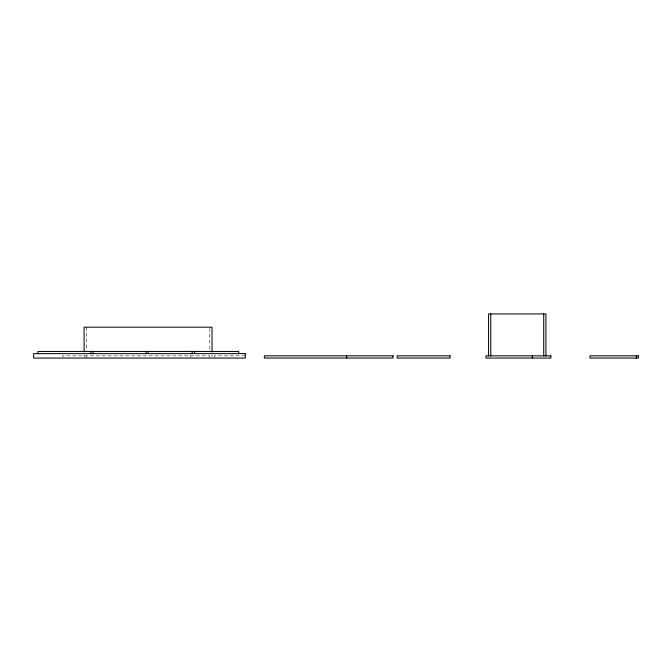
<?xml version="1.0" encoding="UTF-8"?>
<svg xmlns="http://www.w3.org/2000/svg" width="672" height="672" viewBox="0 0 672 672"><rect width="100%" height="100%" fill="white"/><g stroke="black" fill="none" stroke-linecap="round" stroke-linejoin="round"><path stroke-width="0.5" stroke-dasharray="3.36 2.52" d="M245.272 355.849L214.393 355.849L214.393 357.319M212.016 354.967L212.016 357.025M209.807 328.205L209.807 350.725M209.807 357.319L209.807 355.849L62.588 355.849L62.588 357.319M190.504 355.849L190.504 357.319M86.302 327.18L86.302 350.725M86.302 355.849L86.302 358.058M84.101 354.967L84.101 357.025"/><path stroke-width="1.01" d="M636.292 355.849L636.292 358.058M545.916 356L545.916 313.942L488.578 313.942L488.578 356M543.715 313.942L543.715 356M532.308 355.849L532.308 358.058M490.778 313.942L490.778 356M346.693 355.849L346.693 358.058M238.652 353.64L238.652 351.439L38.01 351.439L38.01 353.64M212.016 351.876L212.016 327.18L84.101 327.18L84.101 351.876M194.544 351.439L194.544 353.64M192.217 351.439L192.217 353.64M148.109 351.439L148.109 353.64M146.076 351.439L146.076 353.64M93.148 351.439L93.148 353.64M90.938 351.439L90.938 353.64M245.322 353.64L33.6 353.64L33.6 358.058L245.322 358.058L245.322 353.64M393.002 355.849L264.356 355.849L264.356 358.058L393.002 358.058L393.002 355.849M450.064 355.849L397.135 355.849L397.135 358.058L450.064 358.058L450.064 355.849M550.822 355.849L485.99 355.849L485.99 358.058L550.822 358.058L550.822 355.849M638.4 355.849L589.982 355.849L589.982 358.058L638.4 358.058L638.4 355.849"/></g></svg>
